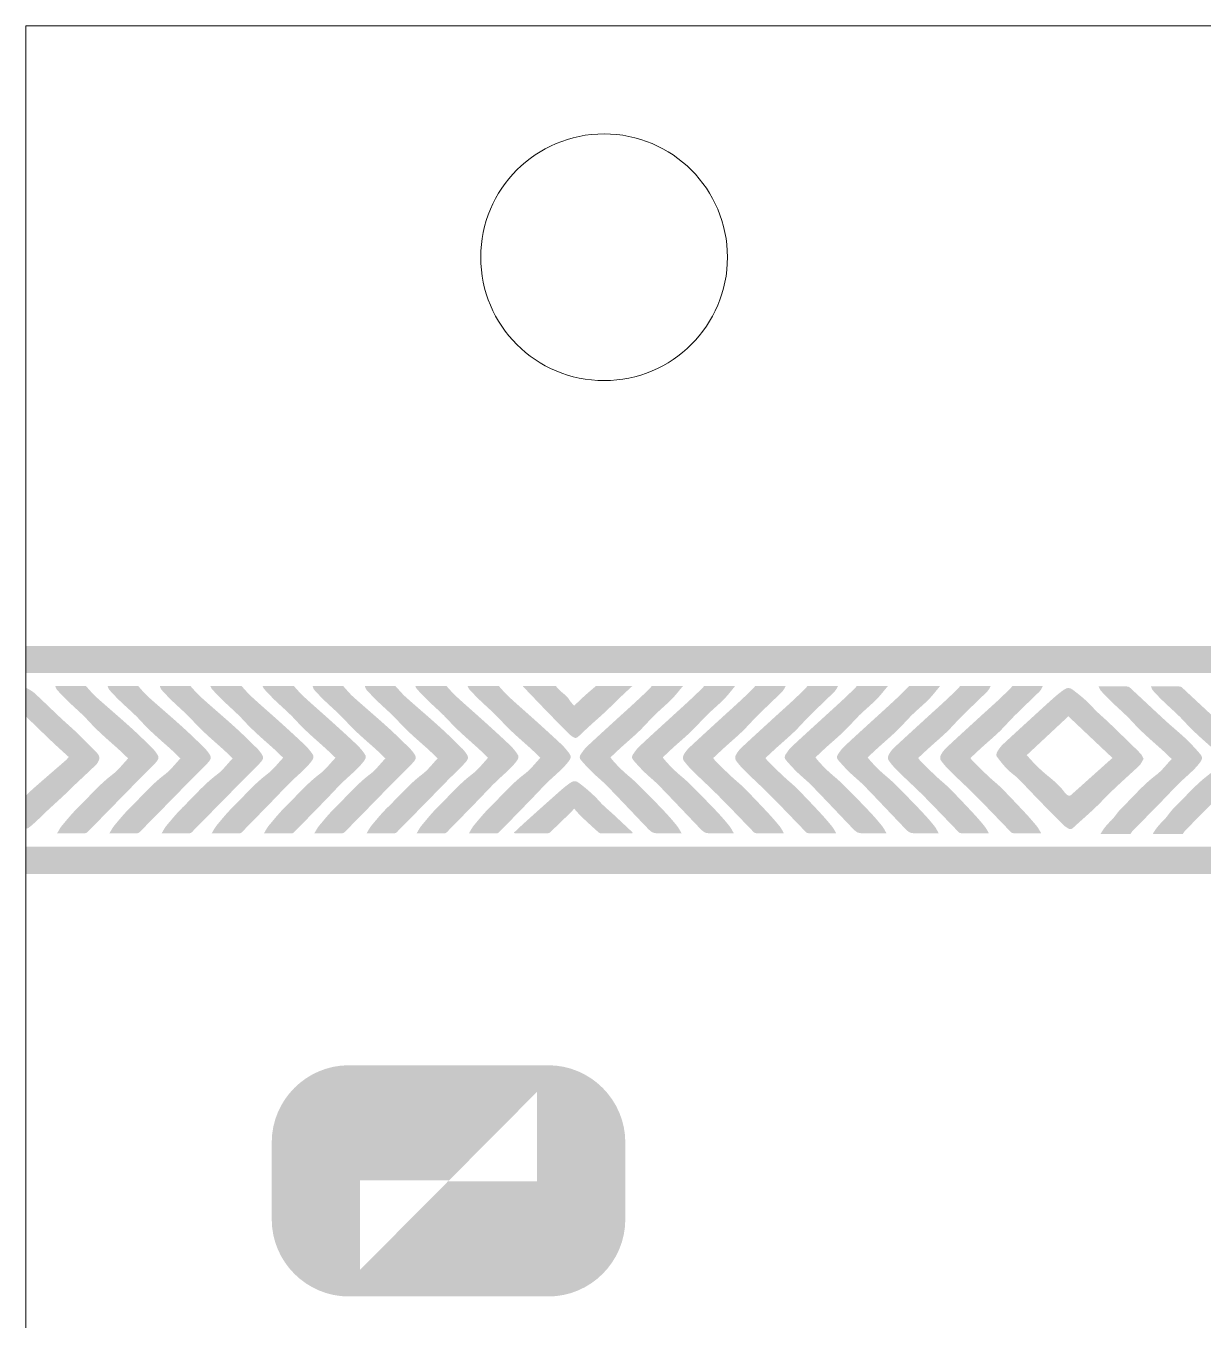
# Model space of a CAD drawing. Header units: inches. Extents: x 1.06 to 2.25, y 1.11 to 6.17.
# Drawn here: x 1.063 to 1.664, y 5.506 to 6.167 of the extents above; entities that cross this region are included whole.
import ezdxf

# ---------------------------------------------------------------- set-up
doc = ezdxf.new("R2010")
doc.units = ezdxf.units.IN
doc.layers.add('cut lines', color=7, linetype='Continuous')
doc.layers.add('labels', color=7, linetype='Continuous')

msp = doc.modelspace()

# ---------------------------------------------------------------- hatches: boundary and pattern name
at = {"layer": 'labels', "true_color": 0xb2b2b2, "transparency": 33554687}
for points in [[(1.06293, 5.85068), (2.24547, 5.85068), (2.24547, 5.83679), (1.06293, 5.83679)], [(1.06293, 5.74811), (2.24547, 5.74811), (2.24547, 5.73422), (1.06293, 5.73422)]]:
    msp.add_hatch(color=253, dxfattribs=at).paths.add_polyline_path(points, flags=0)
h = msp.add_hatch(color=253, dxfattribs=at)
edge = h.paths.add_edge_path(flags=0)
edge.add_spline(control_points=[(1.06293, 5.82935), (1.06438, 5.82846), (1.066, 5.82778), (1.0672, 5.82667), (1.07189, 5.82235), (1.07645, 5.81787), (1.08109, 5.8135), (1.08348, 5.81128), (1.08599, 5.80914), (1.08838, 5.80689), (1.09077, 5.80458), (1.09307, 5.80217), (1.09546, 5.7998), (1.09668, 5.79853), (1.098, 5.79728), (1.09925, 5.79601), (1.10073, 5.79448), (1.10085, 5.79303), (1.09973, 5.79126), (1.09945, 5.79083), (1.09924, 5.79039), (1.09885, 5.79004), (1.09546, 5.7868), (1.09206, 5.78361), (1.08864, 5.78042), (1.08691, 5.77875), (1.08523, 5.77704), (1.08352, 5.77542), (1.08032, 5.77243), (1.07706, 5.7695), (1.07387, 5.76653), (1.07181, 5.76457), (1.0698, 5.76255), (1.06771, 5.76064), (1.06657, 5.75958), (1.06543, 5.7586), (1.06418, 5.75765), (1.06388, 5.7574), (1.06337, 5.75746), (1.06293, 5.75737), (1.06293, 5.75737), (1.06293, 5.77417), (1.06293, 5.77417), (1.06424, 5.77539), (1.06543, 5.77672), (1.06678, 5.77789), (1.0722, 5.78264), (1.07768, 5.78736), (1.08314, 5.7921), (1.08371, 5.7926), (1.08418, 5.79321), (1.08485, 5.79389), (1.08175, 5.79671), (1.07878, 5.79937), (1.07591, 5.80211), (1.07156, 5.80626), (1.06728, 5.81047), (1.06293, 5.81464), (1.06293, 5.81464), (1.06293, 5.82935), (1.06293, 5.82935)], knot_values=[0, 0, 0, 0, 1, 1, 1, 2, 2, 2, 3, 3, 3, 4, 4, 4, 5, 5, 5, 6, 6, 6, 7, 7, 7, 8, 8, 8, 9, 9, 9, 10, 10, 10, 11, 11, 11, 12, 12, 12, 13, 13, 13, 14, 14, 14, 15, 15, 15, 16, 16, 16, 17, 17, 17, 18, 18, 18, 19, 19, 19, 20, 20, 20, 20], degree=3, periodic=1)
h = msp.add_hatch(color=253, dxfattribs=at)
edge = h.paths.add_edge_path(flags=0)
edge.add_spline(control_points=[(1.09353, 5.83024), (1.09527, 5.82834), (1.09691, 5.82631), (1.09877, 5.8246), (1.10452, 5.81948), (1.11038, 5.8145), (1.1161, 5.80935), (1.12003, 5.80582), (1.12381, 5.80209), (1.12757, 5.79839), (1.12819, 5.79782), (1.12871, 5.79714), (1.1292, 5.79646), (1.1311, 5.794), (1.13116, 5.79318), (1.12908, 5.79088), (1.12641, 5.78795), (1.12348, 5.78524), (1.1207, 5.78242), (1.11696, 5.77864), (1.11328, 5.77485), (1.10956, 5.77107), (1.10449, 5.76587), (1.09939, 5.76066), (1.09427, 5.7555), (1.09399, 5.75521), (1.09348, 5.75499), (1.0931, 5.75499), (1.08846, 5.75496), (1.08383, 5.75496), (1.07885, 5.75496), (1.07977, 5.75638), (1.08038, 5.75773), (1.0813, 5.75881), (1.08396, 5.76202), (1.08664, 5.7653), (1.08963, 5.7682), (1.09544, 5.77389), (1.1007, 5.78014), (1.10723, 5.78505), (1.11013, 5.78724), (1.11241, 5.79037), (1.11516, 5.79321), (1.11323, 5.79503), (1.11149, 5.79677), (1.10969, 5.79839), (1.10466, 5.80287), (1.09953, 5.80721), (1.09499, 5.81225), (1.09163, 5.81598), (1.08773, 5.8192), (1.08412, 5.8227), (1.0823, 5.82449), (1.08052, 5.82634), (1.07884, 5.82823), (1.07837, 5.82875), (1.07819, 5.82956), (1.07794, 5.83024), (1.07794, 5.83024), (1.09353, 5.83024), (1.09353, 5.83024)], knot_values=[0, 0, 0, 0, 1, 1, 1, 2, 2, 2, 3, 3, 3, 4, 4, 4, 5, 5, 5, 6, 6, 6, 7, 7, 7, 8, 8, 8, 9, 9, 9, 10, 10, 10, 11, 11, 11, 12, 12, 12, 13, 13, 13, 14, 14, 14, 15, 15, 15, 16, 16, 16, 17, 17, 17, 18, 18, 18, 19, 19, 19, 20, 20, 20, 20], degree=3, periodic=1)
h = msp.add_hatch(color=253, dxfattribs=at)
edge = h.paths.add_edge_path(flags=0)
edge.add_spline(control_points=[(1.12023, 5.83024), (1.12193, 5.82834), (1.12357, 5.82631), (1.12549, 5.8246), (1.13121, 5.81948), (1.1371, 5.8145), (1.14277, 5.80935), (1.1467, 5.80582), (1.1505, 5.80209), (1.1543, 5.79839), (1.15487, 5.79782), (1.15538, 5.79714), (1.15592, 5.79646), (1.15777, 5.794), (1.15788, 5.79318), (1.15578, 5.79088), (1.1531, 5.78795), (1.15018, 5.78524), (1.14737, 5.78242), (1.14367, 5.77864), (1.13995, 5.77485), (1.13625, 5.77107), (1.13116, 5.76587), (1.12606, 5.76066), (1.12093, 5.7555), (1.12066, 5.75521), (1.12017, 5.75499), (1.1198, 5.75499), (1.11516, 5.75496), (1.11049, 5.75496), (1.10555, 5.75496), (1.10648, 5.75638), (1.1071, 5.75773), (1.10799, 5.75881), (1.1107, 5.76202), (1.11331, 5.7653), (1.11632, 5.7682), (1.1221, 5.77389), (1.12737, 5.78014), (1.13392, 5.78505), (1.13685, 5.78724), (1.13913, 5.79037), (1.14185, 5.79321), (1.13992, 5.79503), (1.13821, 5.79677), (1.13639, 5.79839), (1.13138, 5.80287), (1.12623, 5.80721), (1.12168, 5.81225), (1.11832, 5.81598), (1.11442, 5.8192), (1.11081, 5.8227), (1.10896, 5.82449), (1.10723, 5.82634), (1.10552, 5.82823), (1.10509, 5.82875), (1.10492, 5.82956), (1.10463, 5.83024), (1.10463, 5.83024), (1.12023, 5.83024), (1.12023, 5.83024)], knot_values=[0, 0, 0, 0, 1, 1, 1, 2, 2, 2, 3, 3, 3, 4, 4, 4, 5, 5, 5, 6, 6, 6, 7, 7, 7, 8, 8, 8, 9, 9, 9, 10, 10, 10, 11, 11, 11, 12, 12, 12, 13, 13, 13, 14, 14, 14, 15, 15, 15, 16, 16, 16, 17, 17, 17, 18, 18, 18, 19, 19, 19, 20, 20, 20, 20], degree=3, periodic=1)
h = msp.add_hatch(color=253, dxfattribs=at)
edge = h.paths.add_edge_path(flags=0)
edge.add_spline(control_points=[(1.14689, 5.83024), (1.14866, 5.82834), (1.15028, 5.82631), (1.15221, 5.8246), (1.15791, 5.81948), (1.16379, 5.8145), (1.16949, 5.80935), (1.17342, 5.80582), (1.17714, 5.80209), (1.18093, 5.79839), (1.18159, 5.79782), (1.1821, 5.79714), (1.18259, 5.79646), (1.18449, 5.794), (1.18459, 5.79318), (1.18249, 5.79088), (1.17977, 5.78795), (1.17686, 5.78524), (1.17404, 5.78242), (1.17035, 5.77864), (1.1667, 5.77485), (1.16292, 5.77107), (1.15782, 5.76587), (1.15275, 5.76066), (1.14763, 5.7555), (1.14736, 5.75521), (1.14686, 5.75499), (1.14646, 5.75499), (1.14185, 5.75496), (1.13718, 5.75496), (1.13227, 5.75496), (1.13314, 5.75638), (1.13374, 5.75773), (1.13466, 5.75881), (1.13736, 5.76202), (1.14003, 5.7653), (1.14296, 5.7682), (1.14879, 5.77389), (1.15403, 5.78014), (1.16064, 5.78505), (1.16354, 5.78724), (1.16579, 5.79037), (1.1685, 5.79321), (1.16664, 5.79503), (1.16488, 5.79677), (1.16306, 5.79839), (1.15802, 5.80287), (1.15292, 5.80721), (1.14835, 5.81225), (1.14499, 5.81598), (1.14111, 5.8192), (1.1375, 5.8227), (1.13568, 5.82449), (1.13392, 5.82634), (1.13221, 5.82823), (1.13175, 5.82875), (1.13159, 5.82956), (1.13132, 5.83024), (1.13132, 5.83024), (1.14689, 5.83024), (1.14689, 5.83024)], knot_values=[0, 0, 0, 0, 1, 1, 1, 2, 2, 2, 3, 3, 3, 4, 4, 4, 5, 5, 5, 6, 6, 6, 7, 7, 7, 8, 8, 8, 9, 9, 9, 10, 10, 10, 11, 11, 11, 12, 12, 12, 13, 13, 13, 14, 14, 14, 15, 15, 15, 16, 16, 16, 17, 17, 17, 18, 18, 18, 19, 19, 19, 20, 20, 20, 20], degree=3, periodic=1)
h = msp.add_hatch(color=253, dxfattribs=at)
edge = h.paths.add_edge_path(flags=0)
edge.add_spline(control_points=[(1.17299, 5.83024), (1.17467, 5.82842), (1.17627, 5.82649), (1.17808, 5.82481), (1.18297, 5.82034), (1.18799, 5.816), (1.19293, 5.81155), (1.1971, 5.80778), (1.20125, 5.80398), (1.20535, 5.8001), (1.20674, 5.79877), (1.20799, 5.79723), (1.20913, 5.79568), (1.21017, 5.79421), (1.20996, 5.79332), (1.20888, 5.79188), (1.20586, 5.78784), (1.20188, 5.7848), (1.19832, 5.78132), (1.19506, 5.77813), (1.19195, 5.77471), (1.18875, 5.77143), (1.18357, 5.76609), (1.17836, 5.7608), (1.17318, 5.75548), (1.17293, 5.75527), (1.17258, 5.75499), (1.17231, 5.75499), (1.16758, 5.75496), (1.16286, 5.75496), (1.15782, 5.75496), (1.15875, 5.7565), (1.15946, 5.75792), (1.16039, 5.75906), (1.1631, 5.76225), (1.1657, 5.76555), (1.1687, 5.76845), (1.17453, 5.77417), (1.17977, 5.78043), (1.18642, 5.78538), (1.18933, 5.7876), (1.19157, 5.79068), (1.19431, 5.79353), (1.19238, 5.79538), (1.19068, 5.79709), (1.18886, 5.79871), (1.18383, 5.8032), (1.17871, 5.80756), (1.17415, 5.81257), (1.17074, 5.81632), (1.16681, 5.8196), (1.16322, 5.82313), (1.1614, 5.82487), (1.1597, 5.82668), (1.15802, 5.82853), (1.15758, 5.82899), (1.15739, 5.82967), (1.15708, 5.83024), (1.15708, 5.83024), (1.17299, 5.83024), (1.17299, 5.83024)], knot_values=[0, 0, 0, 0, 1, 1, 1, 2, 2, 2, 3, 3, 3, 4, 4, 4, 5, 5, 5, 6, 6, 6, 7, 7, 7, 8, 8, 8, 9, 9, 9, 10, 10, 10, 11, 11, 11, 12, 12, 12, 13, 13, 13, 14, 14, 14, 15, 15, 15, 16, 16, 16, 17, 17, 17, 18, 18, 18, 19, 19, 19, 20, 20, 20, 20], degree=3, periodic=1)
h = msp.add_hatch(color=253, dxfattribs=at)
edge = h.paths.add_edge_path(flags=0)
edge.add_spline(control_points=[(1.19968, 5.83024), (1.20142, 5.82842), (1.20293, 5.82649), (1.20481, 5.82481), (1.20964, 5.82034), (1.21471, 5.816), (1.2196, 5.81155), (1.22376, 5.80778), (1.22797, 5.80398), (1.23204, 5.8001), (1.23343, 5.79877), (1.23469, 5.79723), (1.23582, 5.79568), (1.23687, 5.79421), (1.23665, 5.79332), (1.23557, 5.79188), (1.23258, 5.78784), (1.2286, 5.7848), (1.22497, 5.78132), (1.22168, 5.77813), (1.21865, 5.77471), (1.21542, 5.77143), (1.21026, 5.76609), (1.20503, 5.7608), (1.19985, 5.75548), (1.19962, 5.75527), (1.19925, 5.75499), (1.19903, 5.75499), (1.19428, 5.75496), (1.18954, 5.75496), (1.18451, 5.75496), (1.18547, 5.7565), (1.18611, 5.75792), (1.1871, 5.75906), (1.18981, 5.76225), (1.19242, 5.76555), (1.19539, 5.76845), (1.20124, 5.77417), (1.20649, 5.78043), (1.21313, 5.78538), (1.21604, 5.7876), (1.21829, 5.79068), (1.22103, 5.79353), (1.21908, 5.79538), (1.21732, 5.79709), (1.21553, 5.79871), (1.21053, 5.8032), (1.20538, 5.80756), (1.20085, 5.81257), (1.19746, 5.81632), (1.19353, 5.8196), (1.18986, 5.82313), (1.1881, 5.82487), (1.18639, 5.82668), (1.18468, 5.82853), (1.18428, 5.82899), (1.18408, 5.82967), (1.18376, 5.83024), (1.18376, 5.83024), (1.19968, 5.83024), (1.19968, 5.83024)], knot_values=[0, 0, 0, 0, 1, 1, 1, 2, 2, 2, 3, 3, 3, 4, 4, 4, 5, 5, 5, 6, 6, 6, 7, 7, 7, 8, 8, 8, 9, 9, 9, 10, 10, 10, 11, 11, 11, 12, 12, 12, 13, 13, 13, 14, 14, 14, 15, 15, 15, 16, 16, 16, 17, 17, 17, 18, 18, 18, 19, 19, 19, 20, 20, 20, 20], degree=3, periodic=1)
h = msp.add_hatch(color=253, dxfattribs=at)
edge = h.paths.add_edge_path(flags=0)
edge.add_spline(control_points=[(1.22488, 5.83024), (1.22662, 5.82834), (1.22824, 5.82631), (1.23014, 5.8246), (1.23585, 5.81948), (1.24176, 5.8145), (1.24745, 5.80935), (1.25138, 5.80582), (1.25513, 5.80209), (1.25892, 5.79839), (1.25952, 5.79782), (1.26003, 5.79714), (1.26058, 5.79646), (1.26246, 5.794), (1.26253, 5.79318), (1.26045, 5.79088), (1.25773, 5.78795), (1.2548, 5.78524), (1.25202, 5.78242), (1.2483, 5.77864), (1.2446, 5.77485), (1.24091, 5.77107), (1.23585, 5.76587), (1.23071, 5.76066), (1.22564, 5.7555), (1.22534, 5.75521), (1.22483, 5.75499), (1.22445, 5.75499), (1.21982, 5.75496), (1.21517, 5.75496), (1.2102, 5.75496), (1.21109, 5.75638), (1.21176, 5.75773), (1.21264, 5.75881), (1.21538, 5.76202), (1.21798, 5.7653), (1.22099, 5.7682), (1.22681, 5.77389), (1.23205, 5.78014), (1.23857, 5.78505), (1.24153, 5.78724), (1.24378, 5.79037), (1.24653, 5.79321), (1.24459, 5.79503), (1.24287, 5.79677), (1.24107, 5.79839), (1.23601, 5.80287), (1.23088, 5.80721), (1.22634, 5.81225), (1.22298, 5.81598), (1.21909, 5.8192), (1.21546, 5.8227), (1.21362, 5.82449), (1.21188, 5.82634), (1.21016, 5.82823), (1.20971, 5.82875), (1.20958, 5.82956), (1.20928, 5.83024), (1.20928, 5.83024), (1.22488, 5.83024), (1.22488, 5.83024)], knot_values=[0, 0, 0, 0, 1, 1, 1, 2, 2, 2, 3, 3, 3, 4, 4, 4, 5, 5, 5, 6, 6, 6, 7, 7, 7, 8, 8, 8, 9, 9, 9, 10, 10, 10, 11, 11, 11, 12, 12, 12, 13, 13, 13, 14, 14, 14, 15, 15, 15, 16, 16, 16, 17, 17, 17, 18, 18, 18, 19, 19, 19, 20, 20, 20, 20], degree=3, periodic=1)
h = msp.add_hatch(color=253, dxfattribs=at)
edge = h.paths.add_edge_path(flags=0)
edge.add_spline(control_points=[(1.25155, 5.83024), (1.25334, 5.82834), (1.25496, 5.82631), (1.25684, 5.8246), (1.26256, 5.81948), (1.26848, 5.8145), (1.27414, 5.80935), (1.2781, 5.80582), (1.28181, 5.80209), (1.28559, 5.79839), (1.28624, 5.79782), (1.28676, 5.79714), (1.28727, 5.79646), (1.28914, 5.794), (1.28923, 5.79318), (1.28714, 5.79088), (1.28442, 5.78795), (1.28152, 5.78524), (1.2787, 5.78242), (1.27501, 5.77864), (1.27133, 5.77485), (1.2676, 5.77107), (1.26251, 5.76587), (1.25741, 5.76066), (1.25231, 5.7555), (1.25202, 5.75521), (1.25153, 5.75499), (1.25114, 5.75499), (1.24653, 5.75496), (1.24187, 5.75496), (1.23689, 5.75496), (1.2378, 5.75638), (1.23842, 5.75773), (1.23931, 5.75881), (1.24202, 5.76202), (1.24464, 5.7653), (1.24764, 5.7682), (1.25351, 5.77389), (1.25873, 5.78014), (1.26527, 5.78505), (1.2682, 5.78724), (1.27045, 5.79037), (1.2732, 5.79321), (1.27127, 5.79503), (1.26956, 5.79677), (1.26776, 5.79839), (1.2627, 5.80287), (1.25758, 5.80721), (1.25303, 5.81225), (1.24964, 5.81598), (1.24577, 5.8192), (1.24216, 5.8227), (1.24034, 5.82449), (1.23857, 5.82634), (1.23687, 5.82823), (1.23644, 5.82875), (1.23624, 5.82956), (1.23598, 5.83024), (1.23598, 5.83024), (1.25155, 5.83024), (1.25155, 5.83024)], knot_values=[0, 0, 0, 0, 1, 1, 1, 2, 2, 2, 3, 3, 3, 4, 4, 4, 5, 5, 5, 6, 6, 6, 7, 7, 7, 8, 8, 8, 9, 9, 9, 10, 10, 10, 11, 11, 11, 12, 12, 12, 13, 13, 13, 14, 14, 14, 15, 15, 15, 16, 16, 16, 17, 17, 17, 18, 18, 18, 19, 19, 19, 20, 20, 20, 20], degree=3, periodic=1)
h = msp.add_hatch(color=253, dxfattribs=at)
edge = h.paths.add_edge_path(flags=0)
edge.add_spline(control_points=[(1.27764, 5.83024), (1.27932, 5.82842), (1.28092, 5.82649), (1.28277, 5.82481), (1.28766, 5.82034), (1.29264, 5.816), (1.29757, 5.81155), (1.30175, 5.80778), (1.30591, 5.80398), (1.31, 5.8001), (1.31142, 5.79877), (1.31264, 5.79723), (1.31377, 5.79568), (1.31487, 5.79421), (1.31462, 5.79332), (1.31356, 5.79188), (1.31055, 5.78784), (1.30653, 5.7848), (1.303, 5.78132), (1.29967, 5.77813), (1.29663, 5.77471), (1.29341, 5.77143), (1.28825, 5.76609), (1.28302, 5.7608), (1.27784, 5.75548), (1.27759, 5.75527), (1.27724, 5.75499), (1.27696, 5.75499), (1.27224, 5.75496), (1.26752, 5.75496), (1.26246, 5.75496), (1.26342, 5.7565), (1.26407, 5.75792), (1.26509, 5.75906), (1.26775, 5.76225), (1.27037, 5.76555), (1.27334, 5.76845), (1.27918, 5.77417), (1.28446, 5.78043), (1.2911, 5.78538), (1.29403, 5.7876), (1.29625, 5.79068), (1.29896, 5.79353), (1.29703, 5.79538), (1.2953, 5.79709), (1.2935, 5.79871), (1.28852, 5.8032), (1.28337, 5.80756), (1.27881, 5.81256), (1.27542, 5.81632), (1.27146, 5.8196), (1.26785, 5.82313), (1.26606, 5.82487), (1.26435, 5.82668), (1.2627, 5.82853), (1.26224, 5.82899), (1.26205, 5.82967), (1.26174, 5.83024), (1.26174, 5.83024), (1.27764, 5.83024), (1.27764, 5.83024)], knot_values=[0, 0, 0, 0, 1, 1, 1, 2, 2, 2, 3, 3, 3, 4, 4, 4, 5, 5, 5, 6, 6, 6, 7, 7, 7, 8, 8, 8, 9, 9, 9, 10, 10, 10, 11, 11, 11, 12, 12, 12, 13, 13, 13, 14, 14, 14, 15, 15, 15, 16, 16, 16, 17, 17, 17, 18, 18, 18, 19, 19, 19, 20, 20, 20, 20], degree=3, periodic=1)
h = msp.add_hatch(color=253, dxfattribs=at)
edge = h.paths.add_edge_path(flags=0)
edge.add_spline(control_points=[(1.30436, 5.83024), (1.30604, 5.82842), (1.30758, 5.82649), (1.30943, 5.82481), (1.31429, 5.82034), (1.31933, 5.816), (1.32425, 5.81155), (1.32842, 5.80778), (1.3326, 5.80398), (1.33671, 5.8001), (1.33808, 5.79877), (1.33931, 5.79723), (1.34047, 5.79568), (1.34153, 5.79421), (1.34131, 5.79332), (1.34025, 5.79188), (1.33721, 5.78784), (1.33322, 5.7848), (1.32964, 5.78132), (1.32636, 5.77813), (1.32331, 5.77471), (1.32007, 5.77143), (1.31492, 5.76609), (1.30974, 5.7608), (1.3045, 5.75548), (1.30428, 5.75527), (1.3039, 5.75499), (1.30365, 5.75499), (1.29893, 5.75496), (1.29418, 5.75496), (1.28917, 5.75496), (1.29013, 5.7565), (1.29077, 5.75792), (1.29175, 5.75906), (1.29442, 5.76225), (1.29707, 5.76555), (1.30004, 5.76845), (1.30588, 5.77417), (1.31114, 5.78043), (1.31774, 5.78538), (1.3207, 5.7876), (1.32295, 5.79068), (1.32565, 5.79353), (1.32374, 5.79538), (1.322, 5.79709), (1.32021, 5.79871), (1.3152, 5.8032), (1.31003, 5.80756), (1.30553, 5.81256), (1.30211, 5.81632), (1.29818, 5.8196), (1.29454, 5.82313), (1.29272, 5.82487), (1.29104, 5.82668), (1.28933, 5.82853), (1.28893, 5.82899), (1.28875, 5.82967), (1.28845, 5.83024), (1.28845, 5.83024), (1.30436, 5.83024), (1.30436, 5.83024)], knot_values=[0, 0, 0, 0, 1, 1, 1, 2, 2, 2, 3, 3, 3, 4, 4, 4, 5, 5, 5, 6, 6, 6, 7, 7, 7, 8, 8, 8, 9, 9, 9, 10, 10, 10, 11, 11, 11, 12, 12, 12, 13, 13, 13, 14, 14, 14, 15, 15, 15, 16, 16, 16, 17, 17, 17, 18, 18, 18, 19, 19, 19, 20, 20, 20, 20], degree=3, periodic=1)
h = msp.add_hatch(color=253, dxfattribs=at)
edge = h.paths.add_edge_path(flags=0)
edge.add_spline(control_points=[(1.37272, 5.83024), (1.37076, 5.82845), (1.36885, 5.82668), (1.36694, 5.82487), (1.36404, 5.82205), (1.36114, 5.81917), (1.35815, 5.81638), (1.35596, 5.81431), (1.35371, 5.81242), (1.35149, 5.81038), (1.34931, 5.80841), (1.34719, 5.80639), (1.34508, 5.80437), (1.34408, 5.80341), (1.34315, 5.80349), (1.34215, 5.80423), (1.34153, 5.80468), (1.3409, 5.80512), (1.34042, 5.80563), (1.33729, 5.80875), (1.33421, 5.81185), (1.33114, 5.81499), (1.32644, 5.81982), (1.32181, 5.82468), (1.31717, 5.82953), (1.31694, 5.82975), (1.31682, 5.82999), (1.31662, 5.83024), (1.31662, 5.83024), (1.33344, 5.83024), (1.33344, 5.83024), (1.33419, 5.82945), (1.33488, 5.82862), (1.33564, 5.82788), (1.33726, 5.82634), (1.33922, 5.8252), (1.34039, 5.82318), (1.34104, 5.82202), (1.34207, 5.82107), (1.34289, 5.82012), (1.34503, 5.82213), (1.34674, 5.82381), (1.3485, 5.82538), (1.35035, 5.82705), (1.35221, 5.82862), (1.35414, 5.83024), (1.35414, 5.83024), (1.37272, 5.83024), (1.37272, 5.83024)], knot_values=[0, 0, 0, 0, 1, 1, 1, 2, 2, 2, 3, 3, 3, 4, 4, 4, 5, 5, 5, 6, 6, 6, 7, 7, 7, 8, 8, 8, 9, 9, 9, 10, 10, 10, 11, 11, 11, 12, 12, 12, 13, 13, 13, 14, 14, 14, 15, 15, 15, 16, 16, 16, 16], degree=3, periodic=1)
h = msp.add_hatch(color=253, dxfattribs=at)
edge = h.paths.add_edge_path(flags=0)
edge.add_spline(control_points=[(1.39853, 5.83024), (1.39656, 5.82793), (1.39476, 5.82549), (1.39263, 5.82335), (1.38987, 5.82056), (1.3868, 5.81806), (1.38398, 5.8153), (1.38132, 5.81268), (1.37888, 5.80981), (1.37623, 5.80724), (1.3733, 5.80442), (1.3702, 5.80181), (1.36721, 5.7991), (1.36528, 5.79737), (1.36342, 5.79557), (1.36146, 5.79373), (1.36174, 5.79332), (1.36196, 5.79299), (1.36217, 5.79273), (1.36499, 5.78942), (1.36809, 5.78641), (1.37144, 5.78364), (1.37438, 5.7812), (1.37703, 5.77841), (1.37974, 5.77568), (1.38301, 5.77238), (1.38626, 5.76907), (1.38944, 5.76568), (1.39149, 5.76348), (1.39351, 5.76117), (1.39539, 5.75881), (1.3963, 5.75773), (1.39689, 5.75643), (1.39778, 5.75496), (1.39778, 5.75496), (1.38766, 5.75496), (1.38766, 5.75496), (1.38289, 5.75496), (1.38289, 5.75493), (1.37962, 5.75835), (1.37291, 5.76535), (1.3663, 5.77241), (1.35953, 5.77935), (1.35713, 5.7818), (1.35441, 5.78393), (1.35195, 5.78635), (1.34998, 5.78825), (1.34817, 5.79031), (1.34635, 5.79237), (1.34557, 5.79324), (1.34557, 5.79435), (1.34624, 5.79527), (1.3472, 5.79657), (1.34807, 5.79796), (1.3492, 5.79905), (1.35414, 5.80368), (1.35916, 5.80824), (1.36414, 5.8128), (1.3678, 5.81616), (1.37153, 5.81945), (1.3751, 5.82281), (1.37739, 5.82489), (1.37959, 5.82706), (1.38181, 5.82924), (1.38207, 5.82953), (1.38233, 5.82989), (1.38258, 5.83024), (1.38258, 5.83024), (1.39853, 5.83024), (1.39853, 5.83024)], knot_values=[0, 0, 0, 0, 1, 1, 1, 2, 2, 2, 3, 3, 3, 4, 4, 4, 5, 5, 5, 6, 6, 6, 7, 7, 7, 8, 8, 8, 9, 9, 9, 10, 10, 10, 11, 11, 11, 12, 12, 12, 13, 13, 13, 14, 14, 14, 15, 15, 15, 16, 16, 16, 17, 17, 17, 18, 18, 18, 19, 19, 19, 20, 20, 20, 21, 21, 21, 22, 22, 22, 23, 23, 23, 23], degree=3, periodic=1)
h = msp.add_hatch(color=253, dxfattribs=at)
edge = h.paths.add_edge_path(flags=0)
edge.add_spline(control_points=[(1.42516, 5.83024), (1.42326, 5.82793), (1.42145, 5.82549), (1.41932, 5.82335), (1.41656, 5.82056), (1.41352, 5.81806), (1.41067, 5.8153), (1.40802, 5.81268), (1.4056, 5.80981), (1.40291, 5.80724), (1.40001, 5.80442), (1.39689, 5.80181), (1.39388, 5.7991), (1.39201, 5.79737), (1.39012, 5.79557), (1.38816, 5.79373), (1.38845, 5.79332), (1.38863, 5.79299), (1.38892, 5.79273), (1.39169, 5.78942), (1.39477, 5.78641), (1.39814, 5.78364), (1.40108, 5.7812), (1.40373, 5.77841), (1.40641, 5.77568), (1.4097, 5.77238), (1.41292, 5.76907), (1.41613, 5.76568), (1.4182, 5.76348), (1.42017, 5.76117), (1.42209, 5.75881), (1.42299, 5.75773), (1.42359, 5.75643), (1.42446, 5.75496), (1.42446, 5.75496), (1.41434, 5.75496), (1.41434, 5.75496), (1.40959, 5.75496), (1.40958, 5.75493), (1.40631, 5.75835), (1.39963, 5.76535), (1.39296, 5.77241), (1.38623, 5.77935), (1.38384, 5.7818), (1.3811, 5.78393), (1.37863, 5.78635), (1.37669, 5.78825), (1.37487, 5.79031), (1.37305, 5.79237), (1.37226, 5.79324), (1.37228, 5.79435), (1.37296, 5.79527), (1.37389, 5.79657), (1.37474, 5.79796), (1.37592, 5.79905), (1.38084, 5.80368), (1.38583, 5.80824), (1.39087, 5.8128), (1.39451, 5.81616), (1.3982, 5.81945), (1.4018, 5.82281), (1.40407, 5.82489), (1.40628, 5.82706), (1.40849, 5.82924), (1.4088, 5.82953), (1.40905, 5.82989), (1.40931, 5.83024), (1.40931, 5.83024), (1.42516, 5.83024), (1.42516, 5.83024)], knot_values=[0, 0, 0, 0, 1, 1, 1, 2, 2, 2, 3, 3, 3, 4, 4, 4, 5, 5, 5, 6, 6, 6, 7, 7, 7, 8, 8, 8, 9, 9, 9, 10, 10, 10, 11, 11, 11, 12, 12, 12, 13, 13, 13, 14, 14, 14, 15, 15, 15, 16, 16, 16, 17, 17, 17, 18, 18, 18, 19, 19, 19, 20, 20, 20, 21, 21, 21, 22, 22, 22, 23, 23, 23, 23], degree=3, periodic=1)
h = msp.add_hatch(color=253, dxfattribs=at)
edge = h.paths.add_edge_path(flags=0)
edge.add_spline(control_points=[(1.45098, 5.83024), (1.45041, 5.82927), (1.45001, 5.82816), (1.44923, 5.82739), (1.44498, 5.82316), (1.44059, 5.81909), (1.43633, 5.81487), (1.43375, 5.81228), (1.43134, 5.80946), (1.42866, 5.80688), (1.42579, 5.80409), (1.42263, 5.80149), (1.41968, 5.79877), (1.4178, 5.79703), (1.41588, 5.79524), (1.41393, 5.79341), (1.41441, 5.79275), (1.41477, 5.79216), (1.41525, 5.7917), (1.41797, 5.789), (1.4207, 5.78632), (1.4235, 5.78371), (1.42565, 5.78171), (1.42801, 5.77989), (1.43001, 5.77781), (1.43408, 5.77371), (1.43801, 5.76953), (1.44193, 5.76535), (1.44398, 5.76313), (1.446, 5.76082), (1.44791, 5.75849), (1.4487, 5.75752), (1.44925, 5.75632), (1.44997, 5.75505), (1.44944, 5.75502), (1.44911, 5.75496), (1.4487, 5.75496), (1.44455, 5.75496), (1.44043, 5.75493), (1.43627, 5.75499), (1.4357, 5.75499), (1.43501, 5.75516), (1.43468, 5.7555), (1.42861, 5.76174), (1.42258, 5.76812), (1.41641, 5.77431), (1.41219, 5.77856), (1.40777, 5.78255), (1.40351, 5.78675), (1.4018, 5.78843), (1.40023, 5.79025), (1.39879, 5.79218), (1.39838, 5.79281), (1.39841, 5.79418), (1.39879, 5.79492), (1.39947, 5.79628), (1.4005, 5.79755), (1.40158, 5.79862), (1.40658, 5.80328), (1.41159, 5.80789), (1.41663, 5.81248), (1.42029, 5.81584), (1.42397, 5.81912), (1.42759, 5.82248), (1.4299, 5.8246), (1.43211, 5.82682), (1.43438, 5.82899), (1.43476, 5.82938), (1.43507, 5.82984), (1.43536, 5.83024), (1.43536, 5.83024), (1.45098, 5.83024), (1.45098, 5.83024)], knot_values=[0, 0, 0, 0, 1, 1, 1, 2, 2, 2, 3, 3, 3, 4, 4, 4, 5, 5, 5, 6, 6, 6, 7, 7, 7, 8, 8, 8, 9, 9, 9, 10, 10, 10, 11, 11, 11, 12, 12, 12, 13, 13, 13, 14, 14, 14, 15, 15, 15, 16, 16, 16, 17, 17, 17, 18, 18, 18, 19, 19, 19, 20, 20, 20, 21, 21, 21, 22, 22, 22, 23, 23, 23, 24, 24, 24, 24], degree=3, periodic=1)
h = msp.add_hatch(color=253, dxfattribs=at)
edge = h.paths.add_edge_path(flags=0)
edge.add_spline(control_points=[(1.47769, 5.83024), (1.47711, 5.82927), (1.4767, 5.82816), (1.4759, 5.82739), (1.47168, 5.82316), (1.4673, 5.81909), (1.46302, 5.81487), (1.46043, 5.81228), (1.45804, 5.80946), (1.45538, 5.80688), (1.45245, 5.80409), (1.44941, 5.80149), (1.44637, 5.79877), (1.44447, 5.79703), (1.44255, 5.79524), (1.44059, 5.79341), (1.44112, 5.79275), (1.44147, 5.79216), (1.44195, 5.7917), (1.44469, 5.789), (1.4474, 5.78632), (1.4502, 5.78371), (1.45234, 5.78171), (1.45467, 5.77989), (1.45673, 5.77781), (1.46079, 5.77371), (1.46473, 5.76953), (1.46862, 5.76535), (1.4707, 5.76313), (1.47266, 5.76082), (1.47458, 5.75849), (1.47541, 5.75752), (1.47594, 5.75632), (1.47667, 5.75505), (1.47611, 5.75502), (1.47577, 5.75496), (1.47541, 5.75496), (1.47124, 5.75496), (1.46706, 5.75493), (1.46299, 5.75499), (1.4624, 5.75499), (1.46176, 5.75516), (1.46137, 5.7555), (1.45527, 5.76174), (1.44924, 5.76812), (1.44312, 5.77431), (1.43891, 5.77856), (1.43444, 5.78255), (1.4302, 5.78675), (1.42849, 5.78843), (1.4269, 5.79025), (1.42551, 5.79218), (1.42505, 5.79281), (1.42511, 5.79418), (1.42548, 5.79492), (1.42616, 5.79628), (1.42716, 5.79755), (1.42827, 5.79862), (1.43326, 5.80328), (1.43829, 5.80789), (1.44333, 5.81248), (1.44695, 5.81584), (1.45066, 5.81912), (1.45431, 5.82248), (1.45659, 5.8246), (1.45883, 5.82682), (1.46105, 5.82899), (1.46145, 5.82938), (1.46176, 5.82984), (1.46208, 5.83024), (1.46208, 5.83024), (1.47769, 5.83024), (1.47769, 5.83024)], knot_values=[0, 0, 0, 0, 1, 1, 1, 2, 2, 2, 3, 3, 3, 4, 4, 4, 5, 5, 5, 6, 6, 6, 7, 7, 7, 8, 8, 8, 9, 9, 9, 10, 10, 10, 11, 11, 11, 12, 12, 12, 13, 13, 13, 14, 14, 14, 15, 15, 15, 16, 16, 16, 17, 17, 17, 18, 18, 18, 19, 19, 19, 20, 20, 20, 21, 21, 21, 22, 22, 22, 23, 23, 23, 24, 24, 24, 24], degree=3, periodic=1)
h = msp.add_hatch(color=253, dxfattribs=at)
edge = h.paths.add_edge_path(flags=0)
edge.add_spline(control_points=[(1.50319, 5.83024), (1.50122, 5.82793), (1.49942, 5.82549), (1.49728, 5.82335), (1.49455, 5.82056), (1.49145, 5.81806), (1.48862, 5.8153), (1.48598, 5.81268), (1.48356, 5.80981), (1.48088, 5.80724), (1.47798, 5.80442), (1.47487, 5.80181), (1.47187, 5.7991), (1.46997, 5.79737), (1.46808, 5.79557), (1.46613, 5.79373), (1.46642, 5.79332), (1.46663, 5.79299), (1.46687, 5.79273), (1.46967, 5.78942), (1.47274, 5.78641), (1.4761, 5.78364), (1.47903, 5.7812), (1.48167, 5.77841), (1.4844, 5.77568), (1.48766, 5.77238), (1.49091, 5.76907), (1.49409, 5.76568), (1.49617, 5.76348), (1.49816, 5.76117), (1.50005, 5.75881), (1.50095, 5.75773), (1.50155, 5.75643), (1.50241, 5.75496), (1.50241, 5.75496), (1.49227, 5.75496), (1.49227, 5.75496), (1.4876, 5.75496), (1.48755, 5.75493), (1.48427, 5.75835), (1.47756, 5.76535), (1.47095, 5.77241), (1.46419, 5.77935), (1.46183, 5.7818), (1.45906, 5.78393), (1.45659, 5.78635), (1.45465, 5.78825), (1.45283, 5.79031), (1.45101, 5.79237), (1.45022, 5.79324), (1.45027, 5.79435), (1.45092, 5.79527), (1.45183, 5.79657), (1.45269, 5.79796), (1.45385, 5.79905), (1.4588, 5.80368), (1.46381, 5.80824), (1.46883, 5.8128), (1.47247, 5.81616), (1.47616, 5.81945), (1.47977, 5.82281), (1.48205, 5.82489), (1.48422, 5.82706), (1.48647, 5.82924), (1.48673, 5.82953), (1.48703, 5.82989), (1.4873, 5.83024), (1.4873, 5.83024), (1.50319, 5.83024), (1.50319, 5.83024)], knot_values=[0, 0, 0, 0, 1, 1, 1, 2, 2, 2, 3, 3, 3, 4, 4, 4, 5, 5, 5, 6, 6, 6, 7, 7, 7, 8, 8, 8, 9, 9, 9, 10, 10, 10, 11, 11, 11, 12, 12, 12, 13, 13, 13, 14, 14, 14, 15, 15, 15, 16, 16, 16, 17, 17, 17, 18, 18, 18, 19, 19, 19, 20, 20, 20, 21, 21, 21, 22, 22, 22, 23, 23, 23, 23], degree=3, periodic=1)
h = msp.add_hatch(color=253, dxfattribs=at)
edge = h.paths.add_edge_path(flags=0)
edge.add_spline(control_points=[(1.52981, 5.83024), (1.52791, 5.82793), (1.52606, 5.82549), (1.52398, 5.82335), (1.52122, 5.82056), (1.51815, 5.81806), (1.51533, 5.8153), (1.5127, 5.81268), (1.51026, 5.80981), (1.50756, 5.80724), (1.50466, 5.80442), (1.50155, 5.80181), (1.49858, 5.7991), (1.49663, 5.79737), (1.49477, 5.79557), (1.4928, 5.79373), (1.4931, 5.79332), (1.4933, 5.79299), (1.49355, 5.79273), (1.49634, 5.78942), (1.49945, 5.78641), (1.5028, 5.78364), (1.50576, 5.7812), (1.50838, 5.77841), (1.51106, 5.77568), (1.51435, 5.77238), (1.5176, 5.76907), (1.52073, 5.76568), (1.52285, 5.76348), (1.52487, 5.76117), (1.52674, 5.75881), (1.52765, 5.75773), (1.52824, 5.75643), (1.52908, 5.75496), (1.52908, 5.75496), (1.51899, 5.75496), (1.51899, 5.75496), (1.51424, 5.75496), (1.51424, 5.75493), (1.51098, 5.75835), (1.50426, 5.76535), (1.49765, 5.77241), (1.4909, 5.77935), (1.48849, 5.7818), (1.48576, 5.78393), (1.48328, 5.78635), (1.48134, 5.78825), (1.47952, 5.79031), (1.4777, 5.79237), (1.47691, 5.79324), (1.47694, 5.79435), (1.47762, 5.79527), (1.47852, 5.79657), (1.47941, 5.79796), (1.48055, 5.79905), (1.48549, 5.80368), (1.49053, 5.80824), (1.49552, 5.8128), (1.49919, 5.81616), (1.50288, 5.81945), (1.50645, 5.82281), (1.50873, 5.82489), (1.51094, 5.82706), (1.5131, 5.82924), (1.51345, 5.82953), (1.5137, 5.82989), (1.51397, 5.83024), (1.51397, 5.83024), (1.52981, 5.83024), (1.52981, 5.83024)], knot_values=[0, 0, 0, 0, 1, 1, 1, 2, 2, 2, 3, 3, 3, 4, 4, 4, 5, 5, 5, 6, 6, 6, 7, 7, 7, 8, 8, 8, 9, 9, 9, 10, 10, 10, 11, 11, 11, 12, 12, 12, 13, 13, 13, 14, 14, 14, 15, 15, 15, 16, 16, 16, 17, 17, 17, 18, 18, 18, 19, 19, 19, 20, 20, 20, 21, 21, 21, 22, 22, 22, 23, 23, 23, 23], degree=3, periodic=1)
h = msp.add_hatch(color=253, dxfattribs=at)
edge = h.paths.add_edge_path(flags=0)
edge.add_spline(control_points=[(1.55564, 5.83024), (1.55507, 5.82927), (1.55467, 5.82816), (1.55385, 5.82739), (1.54964, 5.82316), (1.54525, 5.81909), (1.54098, 5.81487), (1.53836, 5.81228), (1.536, 5.80946), (1.53335, 5.80688), (1.53044, 5.80409), (1.52735, 5.80149), (1.52436, 5.79877), (1.52242, 5.79703), (1.52054, 5.79524), (1.51858, 5.79341), (1.51907, 5.79275), (1.51946, 5.79216), (1.51992, 5.7917), (1.52262, 5.789), (1.52537, 5.78632), (1.52815, 5.78371), (1.53029, 5.78171), (1.53264, 5.77989), (1.53469, 5.77781), (1.53875, 5.77371), (1.54269, 5.76953), (1.54658, 5.76535), (1.54867, 5.76313), (1.55065, 5.76082), (1.55254, 5.75849), (1.55336, 5.75752), (1.5539, 5.75632), (1.55464, 5.75505), (1.55414, 5.75502), (1.55373, 5.75496), (1.55336, 5.75496), (1.54922, 5.75496), (1.54508, 5.75493), (1.54089, 5.75499), (1.54036, 5.75499), (1.53969, 5.75516), (1.53933, 5.7555), (1.53325, 5.76174), (1.52723, 5.76812), (1.52111, 5.77431), (1.51685, 5.77856), (1.51243, 5.78255), (1.50817, 5.78675), (1.50646, 5.78843), (1.50486, 5.79025), (1.5035, 5.79218), (1.50304, 5.79281), (1.50307, 5.79418), (1.50347, 5.79492), (1.50412, 5.79628), (1.50512, 5.79755), (1.50621, 5.79862), (1.51121, 5.80328), (1.51625, 5.80789), (1.52129, 5.81248), (1.5249, 5.81584), (1.52864, 5.81912), (1.53225, 5.82248), (1.53457, 5.8246), (1.53676, 5.82682), (1.53904, 5.82899), (1.53942, 5.82938), (1.53972, 5.82984), (1.54007, 5.83024), (1.54007, 5.83024), (1.55564, 5.83024), (1.55564, 5.83024)], knot_values=[0, 0, 0, 0, 1, 1, 1, 2, 2, 2, 3, 3, 3, 4, 4, 4, 5, 5, 5, 6, 6, 6, 7, 7, 7, 8, 8, 8, 9, 9, 9, 10, 10, 10, 11, 11, 11, 12, 12, 12, 13, 13, 13, 14, 14, 14, 15, 15, 15, 16, 16, 16, 17, 17, 17, 18, 18, 18, 19, 19, 19, 20, 20, 20, 21, 21, 21, 22, 22, 22, 23, 23, 23, 24, 24, 24, 24], degree=3, periodic=1)
h = msp.add_hatch(color=253, dxfattribs=at)
edge = h.paths.add_edge_path(flags=0)
edge.add_spline(control_points=[(1.5823, 5.83024), (1.58176, 5.82927), (1.58139, 5.82816), (1.58057, 5.82739), (1.57628, 5.82316), (1.57191, 5.81909), (1.56768, 5.81487), (1.56508, 5.81228), (1.56269, 5.80946), (1.56005, 5.80688), (1.55711, 5.80409), (1.55404, 5.80149), (1.55103, 5.79877), (1.54912, 5.79703), (1.54726, 5.79524), (1.54525, 5.79341), (1.54573, 5.79275), (1.54612, 5.79216), (1.54664, 5.7917), (1.54934, 5.789), (1.55208, 5.78632), (1.55483, 5.78371), (1.557, 5.78171), (1.55936, 5.77989), (1.56139, 5.77781), (1.56543, 5.77371), (1.56933, 5.76953), (1.57327, 5.76535), (1.57536, 5.76313), (1.57732, 5.76082), (1.57926, 5.75849), (1.58003, 5.75752), (1.58059, 5.75632), (1.58136, 5.75505), (1.58082, 5.75502), (1.58043, 5.75496), (1.58003, 5.75496), (1.5759, 5.75496), (1.57175, 5.75493), (1.56762, 5.75499), (1.56708, 5.75499), (1.56639, 5.75516), (1.56603, 5.7555), (1.55996, 5.76174), (1.5539, 5.76812), (1.5478, 5.77431), (1.54357, 5.77856), (1.53912, 5.78255), (1.53486, 5.78675), (1.53315, 5.78843), (1.53158, 5.79025), (1.53016, 5.79218), (1.52971, 5.79281), (1.52976, 5.79418), (1.53014, 5.79492), (1.53084, 5.79628), (1.53182, 5.79755), (1.53293, 5.79862), (1.53791, 5.80328), (1.54294, 5.80789), (1.54798, 5.81248), (1.55162, 5.81584), (1.5553, 5.81912), (1.55897, 5.82248), (1.56126, 5.8246), (1.56348, 5.82682), (1.56571, 5.82899), (1.56612, 5.82938), (1.56639, 5.82984), (1.56673, 5.83024), (1.56673, 5.83024), (1.5823, 5.83024), (1.5823, 5.83024)], knot_values=[0, 0, 0, 0, 1, 1, 1, 2, 2, 2, 3, 3, 3, 4, 4, 4, 5, 5, 5, 6, 6, 6, 7, 7, 7, 8, 8, 8, 9, 9, 9, 10, 10, 10, 11, 11, 11, 12, 12, 12, 13, 13, 13, 14, 14, 14, 15, 15, 15, 16, 16, 16, 17, 17, 17, 18, 18, 18, 19, 19, 19, 20, 20, 20, 21, 21, 21, 22, 22, 22, 23, 23, 23, 24, 24, 24, 24], degree=3, periodic=1)
h = msp.add_hatch(color=253, dxfattribs=at)
edge = h.paths.add_edge_path(flags=0)
edge.add_spline(control_points=[(1.63372, 5.79299), (1.63292, 5.79174), (1.6324, 5.79039), (1.63146, 5.78949), (1.62703, 5.78533), (1.62253, 5.78135), (1.61817, 5.77719), (1.61492, 5.77412), (1.6119, 5.77078), (1.60864, 5.76771), (1.60508, 5.76432), (1.60129, 5.76112), (1.59771, 5.75778), (1.59682, 5.75698), (1.59599, 5.75684), (1.59507, 5.75749), (1.59408, 5.75816), (1.59303, 5.75884), (1.59224, 5.75969), (1.58778, 5.76413), (1.58342, 5.76863), (1.57903, 5.77314), (1.57585, 5.77645), (1.5727, 5.77981), (1.56947, 5.78305), (1.56774, 5.78473), (1.5657, 5.78599), (1.56404, 5.78773), (1.56213, 5.78971), (1.56036, 5.79191), (1.55874, 5.79416), (1.55838, 5.79467), (1.55852, 5.79589), (1.55889, 5.79652), (1.55968, 5.79788), (1.56065, 5.79923), (1.56177, 5.80032), (1.56674, 5.80496), (1.57175, 5.80952), (1.57677, 5.8141), (1.58042, 5.81744), (1.58404, 5.82077), (1.58772, 5.82406), (1.58943, 5.82557), (1.59122, 5.82702), (1.5931, 5.82834), (1.59472, 5.82951), (1.59603, 5.82942), (1.5976, 5.8282), (1.60121, 5.82544), (1.60477, 5.82262), (1.60779, 5.8192), (1.61024, 5.81646), (1.61314, 5.81416), (1.61583, 5.8116), (1.61936, 5.80819), (1.62292, 5.80474), (1.62643, 5.8013), (1.62838, 5.79942), (1.63035, 5.79755), (1.63218, 5.7956), (1.63279, 5.79498), (1.63314, 5.79403), (1.63372, 5.79299)], knot_values=[0, 0, 0, 0, 1, 1, 1, 2, 2, 2, 3, 3, 3, 4, 4, 4, 5, 5, 5, 6, 6, 6, 7, 7, 7, 8, 8, 8, 9, 9, 9, 10, 10, 10, 11, 11, 11, 12, 12, 12, 13, 13, 13, 14, 14, 14, 15, 15, 15, 16, 16, 16, 17, 17, 17, 18, 18, 18, 19, 19, 19, 20, 20, 20, 21, 21, 21, 21], degree=3, periodic=1)
edge = h.paths.add_edge_path(flags=0)
edge.add_spline(control_points=[(1.57403, 5.79489), (1.57715, 5.79123), (1.58035, 5.78801), (1.58388, 5.78505), (1.5872, 5.78231), (1.59065, 5.77967), (1.59321, 5.77607), (1.5937, 5.77539), (1.59432, 5.77477), (1.59503, 5.77434), (1.59532, 5.77409), (1.59617, 5.77414), (1.59649, 5.77441), (1.60146, 5.77881), (1.60636, 5.78326), (1.61131, 5.78767), (1.61342, 5.78958), (1.61553, 5.79145), (1.61779, 5.79344), (1.61008, 5.8007), (1.60257, 5.80781), (1.59527, 5.8147), (1.58824, 5.80816), (1.5812, 5.80156), (1.57403, 5.79489)], knot_values=[0, 0, 0, 0, 1, 1, 1, 2, 2, 2, 3, 3, 3, 4, 4, 4, 5, 5, 5, 6, 6, 6, 7, 7, 7, 8, 8, 8, 8], degree=3, periodic=1)
h = msp.add_hatch(color=253, dxfattribs=at)
edge = h.paths.add_edge_path(flags=0)
edge.add_spline(control_points=[(1.61172, 5.75467), (1.61314, 5.75726), (1.61499, 5.75947), (1.61717, 5.76155), (1.61908, 5.76343), (1.62047, 5.76592), (1.62244, 5.76782), (1.62828, 5.77351), (1.63349, 5.7798), (1.64014, 5.78478), (1.64307, 5.78697), (1.64529, 5.79007), (1.64803, 5.79292), (1.64611, 5.79476), (1.64438, 5.79647), (1.64253, 5.7981), (1.63753, 5.80257), (1.6324, 5.80694), (1.62788, 5.81196), (1.62451, 5.81568), (1.62061, 5.8189), (1.617, 5.82243), (1.61518, 5.82419), (1.61342, 5.82604), (1.61172, 5.82793), (1.61131, 5.8284), (1.61114, 5.8291), (1.61074, 5.82994), (1.61592, 5.82994), (1.62075, 5.82994), (1.62561, 5.82992), (1.62597, 5.82989), (1.62642, 5.8296), (1.62674, 5.82932), (1.63271, 5.82379), (1.63862, 5.81822), (1.6446, 5.81272), (1.64806, 5.80951), (1.65175, 5.80653), (1.65524, 5.80328), (1.65782, 5.8008), (1.66026, 5.79815), (1.6626, 5.79543), (1.66404, 5.79369), (1.66376, 5.79283), (1.66242, 5.79104), (1.65942, 5.78705), (1.65547, 5.78407), (1.65196, 5.78062), (1.64879, 5.77753), (1.64586, 5.77428), (1.64276, 5.77112), (1.638, 5.76622), (1.63314, 5.76133), (1.62828, 5.75643), (1.62779, 5.75592), (1.62746, 5.75526), (1.62703, 5.75467), (1.62703, 5.75467), (1.61172, 5.75467), (1.61172, 5.75467)], knot_values=[0, 0, 0, 0, 1, 1, 1, 2, 2, 2, 3, 3, 3, 4, 4, 4, 5, 5, 5, 6, 6, 6, 7, 7, 7, 8, 8, 8, 9, 9, 9, 10, 10, 10, 11, 11, 11, 12, 12, 12, 13, 13, 13, 14, 14, 14, 15, 15, 15, 16, 16, 16, 17, 17, 17, 18, 18, 18, 19, 19, 19, 20, 20, 20, 20], degree=3, periodic=1)
h = msp.add_hatch(color=253, dxfattribs=at)
edge = h.paths.add_edge_path(flags=0)
edge.add_spline(control_points=[(1.6384, 5.75467), (1.63982, 5.75726), (1.64171, 5.75947), (1.64386, 5.76155), (1.6458, 5.76343), (1.64714, 5.76592), (1.6491, 5.76782), (1.65494, 5.77351), (1.66021, 5.7798), (1.6668, 5.78478), (1.66979, 5.78697), (1.67201, 5.79007), (1.67475, 5.79292), (1.6728, 5.79476), (1.67107, 5.79647), (1.66925, 5.7981), (1.66422, 5.80257), (1.6591, 5.80694), (1.65457, 5.81196), (1.65121, 5.81568), (1.64733, 5.8189), (1.64369, 5.82243), (1.64185, 5.82419), (1.64011, 5.82604), (1.6384, 5.82793), (1.63797, 5.8284), (1.63783, 5.8291), (1.63743, 5.82994), (1.64261, 5.82994), (1.64742, 5.82994), (1.65229, 5.82992), (1.65267, 5.82989), (1.65311, 5.8296), (1.6534, 5.82932), (1.65937, 5.82379), (1.66529, 5.81822), (1.67128, 5.81272), (1.6748, 5.80951), (1.67847, 5.80653), (1.68192, 5.80328), (1.68448, 5.8008), (1.68696, 5.79815), (1.68928, 5.79543), (1.69071, 5.79369), (1.69043, 5.79283), (1.68908, 5.79104), (1.68612, 5.78705), (1.6821, 5.78407), (1.67861, 5.78062), (1.67548, 5.77753), (1.67255, 5.77428), (1.66948, 5.77112), (1.66469, 5.76622), (1.65983, 5.76133), (1.65497, 5.75643), (1.65448, 5.75592), (1.65414, 5.75526), (1.65371, 5.75467), (1.65371, 5.75467), (1.6384, 5.75467), (1.6384, 5.75467)], knot_values=[0, 0, 0, 0, 1, 1, 1, 2, 2, 2, 3, 3, 3, 4, 4, 4, 5, 5, 5, 6, 6, 6, 7, 7, 7, 8, 8, 8, 9, 9, 9, 10, 10, 10, 11, 11, 11, 12, 12, 12, 13, 13, 13, 14, 14, 14, 15, 15, 15, 16, 16, 16, 17, 17, 17, 18, 18, 18, 19, 19, 19, 20, 20, 20, 20], degree=3, periodic=1)
h = msp.add_hatch(color=253, dxfattribs=at)
edge = h.paths.add_edge_path(flags=0)
edge.add_spline(control_points=[(1.37253, 5.75496), (1.36713, 5.75496), (1.36174, 5.75496), (1.35639, 5.75499), (1.35595, 5.75502), (1.35539, 5.75539), (1.35502, 5.75576), (1.35213, 5.75835), (1.34925, 5.76099), (1.34643, 5.76367), (1.34527, 5.76484), (1.34416, 5.76614), (1.34292, 5.76752), (1.34212, 5.76671), (1.3415, 5.76598), (1.34082, 5.7653), (1.33741, 5.76199), (1.334, 5.75869), (1.33059, 5.75542), (1.33032, 5.75516), (1.32981, 5.75499), (1.32939, 5.75499), (1.32384, 5.75496), (1.31825, 5.75496), (1.3126, 5.75499), (1.3126, 5.75499), (1.31248, 5.75508), (1.31206, 5.75524), (1.31402, 5.75702), (1.31578, 5.75876), (1.31766, 5.76045), (1.32364, 5.76584), (1.32967, 5.77124), (1.33573, 5.77659), (1.33732, 5.77802), (1.339, 5.77935), (1.34074, 5.7806), (1.34264, 5.78198), (1.34381, 5.78189), (1.34563, 5.78049), (1.34924, 5.7777), (1.35274, 5.77477), (1.3558, 5.77133), (1.35805, 5.76877), (1.36073, 5.76666), (1.36323, 5.76435), (1.36323, 5.76435), (1.37278, 5.75539), (1.37278, 5.75539), (1.37273, 5.75527), (1.37264, 5.7551), (1.37253, 5.75496)], knot_values=[0, 0, 0, 0, 1, 1, 1, 2, 2, 2, 3, 3, 3, 4, 4, 4, 5, 5, 5, 6, 6, 6, 7, 7, 7, 8, 8, 8, 9, 9, 9, 10, 10, 10, 11, 11, 11, 12, 12, 12, 13, 13, 13, 14, 14, 14, 15, 15, 15, 16, 16, 16, 17, 17, 17, 17], degree=3, periodic=1)
at = {"layer": 'labels', "true_color": 0x4c4c4c, "transparency": 33554687}
h = msp.add_hatch(color=251, dxfattribs=at)
edge = h.paths.add_edge_path(flags=0)
edge.add_spline(control_points=[(1.32967, 5.63655), (1.35132, 5.63655), (1.36903, 5.61883), (1.36903, 5.59717), (1.36903, 5.59717), (1.36903, 5.55787), (1.36903, 5.55787), (1.36903, 5.5362), (1.35132, 5.51849), (1.32967, 5.51849), (1.32967, 5.51849), (1.22783, 5.51849), (1.22783, 5.51849), (1.2062, 5.51849), (1.18847, 5.5362), (1.18847, 5.55787), (1.18847, 5.55787), (1.18847, 5.59717), (1.18847, 5.59717), (1.18847, 5.61883), (1.2062, 5.63655), (1.22783, 5.63655), (1.22783, 5.63655), (1.32967, 5.63655), (1.32967, 5.63655)], knot_values=[0, 0, 0, 0, 1, 1, 1, 2, 2, 2, 3, 3, 3, 4, 4, 4, 5, 5, 5, 6, 6, 6, 7, 7, 7, 8, 8, 8, 8], degree=3, periodic=1)
h.paths.add_polyline_path([(1.324, 5.57727), (1.324, 5.62303), (1.27854, 5.57727)], flags=0)
h.paths.add_polyline_path([(1.23347, 5.57776), (1.23347, 5.53199), (1.27895, 5.57776)], flags=0)

# ---------------------------------------------------------------- linework, layer by layer
at = {"layer": 'cut lines', "color": 1, "linetype": 'Continuous', "lineweight": 9, "true_color": 0xff0e10}
msp.add_lwpolyline([(2.24403, 6.16719), (2.24403, 1.10814), (1.06293, 1.10814), (1.06293, 6.16719), (2.24403, 6.16719)], close=True, dxfattribs=at)
msp.add_open_spline([(1.29519, 6.04908), (1.29519, 6.01428), (1.3234, 5.98608), (1.35821, 5.98608), (1.39298, 5.98608), (1.42119, 6.01428), (1.42119, 6.04908), (1.42119, 6.08386), (1.39298, 6.11207), (1.35821, 6.11207), (1.3234, 6.11207), (1.29519, 6.08386), (1.29519, 6.04908)], degree=3, knots=[0, 0, 0, 0, 1, 1, 1, 2, 2, 2, 3, 3, 3, 4, 4, 4, 4], dxfattribs=at)

doc.saveas('drawing.dxf')
